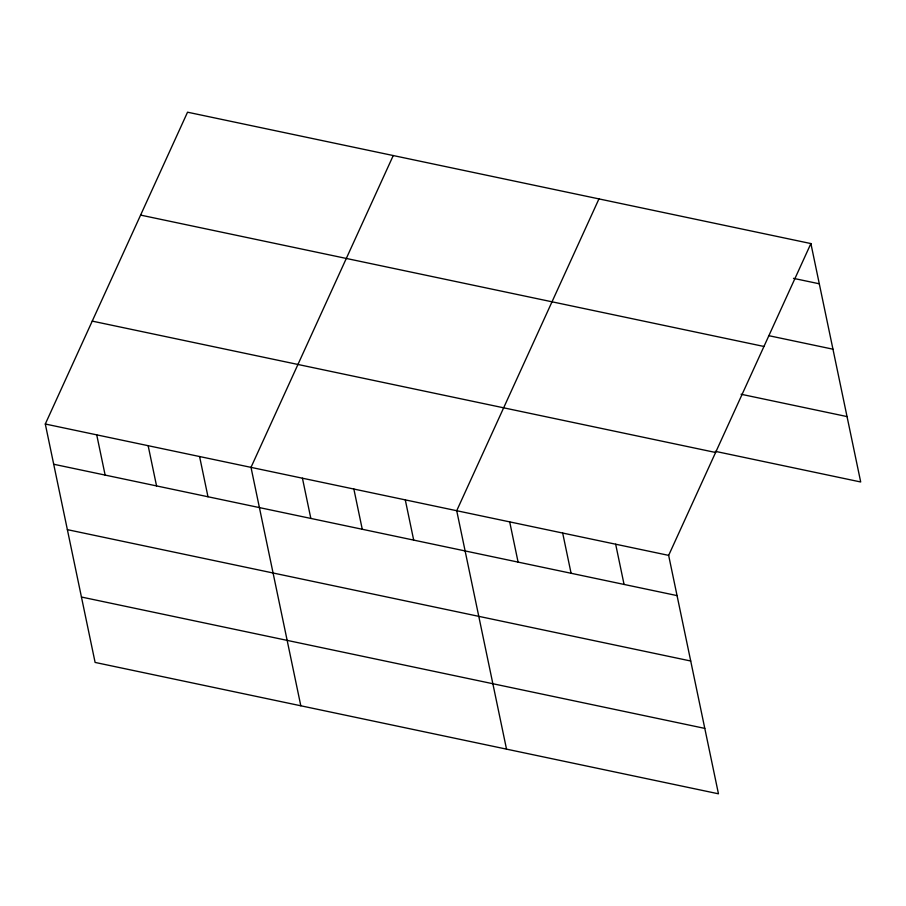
<?xml version="1.0" encoding="UTF-8"?>
<svg xmlns="http://www.w3.org/2000/svg" width="906" height="906" viewBox="0 0 906 906"><rect width="100%" height="100%" fill="white"/><g stroke="black" fill="none" stroke-linecap="round" stroke-linejoin="round"><path stroke-width="1.36" d="M810.893 243.567L668.651 555.378L718.458 793.803L95.107 662.433L45.3 424.019L187.542 112.197L810.893 243.567L860.7 481.981L715.332 451.347M393.249 155.549L251.007 467.36L300.815 705.785M598.957 198.901L456.715 510.712L506.522 749.137M793.486 278.357L819.296 283.793M769.103 335.741L832.965 349.195M140.6 215.096L763.951 346.466M741.063 394.246L847.042 416.579M92.242 321.12L715.593 452.479M45.3 424.019L668.651 555.378M53.703 464.246L677.054 595.604M67.372 529.648L690.712 661.006M81.449 597.031L704.789 728.39M615.661 544.212L624.064 584.438M562.683 533.045L571.086 573.283M509.693 521.879L518.096 562.116M405.288 499.874L413.691 540.112M353.861 489.036L362.264 529.274M302.434 478.198L310.837 518.436M199.58 456.522L207.984 496.76M148.154 445.695L156.557 485.922M96.727 434.857L105.13 475.084"/></g></svg>
